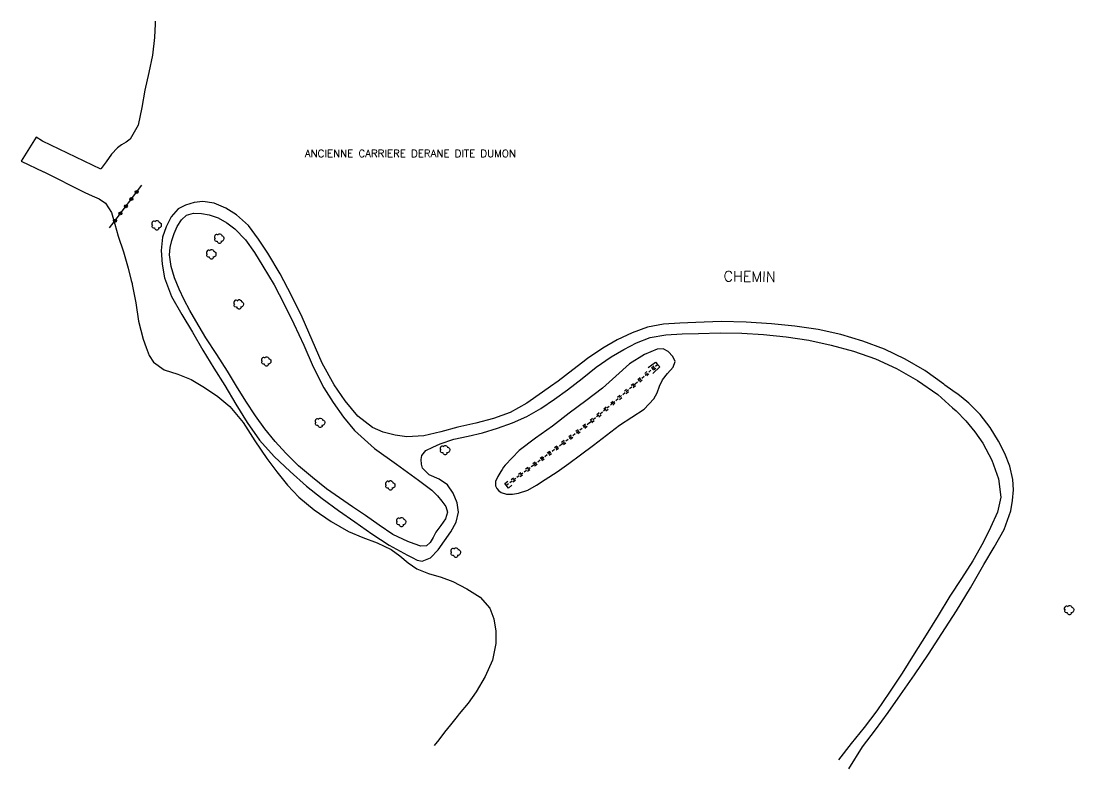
# Model space of a CAD drawing. Header units: millimetres. Extents: x 81006 to 82001, y 143028 to 144000.
# Drawn here: x 81530 to 81705.7, y 143027.8 to 143152.8 of the extents above; entities that cross this region are included whole.
import ezdxf
from ezdxf.enums import TextEntityAlignment as Align

# ---------------------------------------------------------------- set-up
doc = ezdxf.new("R2010")
doc.units = ezdxf.units.MM
doc.linetypes.add('DASHED', pattern=[0.75, 0.5, -0.25])
doc.layers.get('0').update_dxf_attribs({"linetype": 'CONTINUOUS'})
for name, color, linetype in [('W0071', 7, 'CONTINUOUS'), ('W0120', 7, 'CONTINUOUS'), ('W0211', 2, 'CONTINUOUS'), ('W0220', 5, 'DASHED'), ('W0300', 7, 'CONTINUOUS'), ('W0323', 7, 'CONTINUOUS'), ('W0511', 5, 'CONTINUOUS'), ('W0515', 5, 'CONTINUOUS'), ('W0984', 7, 'CONTINUOUS'), ('W0989', 7, 'CONTINUOUS')]:
    doc.layers.add(name, color=color, linetype=linetype)
doc.styles.get("Standard").update_dxf_attribs({"font": 'romans.shx', "width": 0.85})

# ---------------------------------------------------------------- blocks, each defined once
blk = doc.blocks.new('T300')
for p, q in [((-0.8, 0.51), (-0.86, 0.34)), ((-0.86, 0.34), (-0.86, 0.17)), ((-0.86, 0.17), (-0.74, 0.06)), ((-0.69, 0.63), (-0.8, 0.51)), ((-0.8, -0.06), (-0.74, 0.06)), ((-0.74, 0.06), (-0.69, 0.11)), ((-0.57, 0.69), (-0.69, 0.63)), ((-0.46, 0.69), (-0.57, 0.69)), ((-0.29, 0.63), (-0.46, 0.69)), ((-0.29, 0.63), (-0.17, 0.74)), ((-0.23, 0.57), (-0.29, 0.63)), ((-0.17, 0.74), (-0.06, 0.8)), ((-0.06, 0.8), (0.06, 0.8)), ((0.06, 0.8), (0.23, 0.74)), ((0.23, 0.74), (0.34, 0.63)), ((0.34, 0.63), (0.4, 0.51)), ((0.46, 0.46), (0.34, 0.46)), ((0.4, 0.51), (0.4, 0.46)), ((0.57, 0.4), (0.46, 0.46)), ((0.57, 0.4), (0.69, 0.29)), ((0.69, 0.29), (0.74, 0.17)), ((0.74, 0.06), (0.69, -0.17)), ((0.74, 0.17), (0.74, 0.06)), ((-0.8, -0.17), (-0.8, -0.06)), ((-0.8, -0.23), (-0.8, -0.17)), ((-0.74, -0.34), (-0.8, -0.23)), ((-0.69, -0.4), (-0.74, -0.34)), ((-0.51, -0.46), (-0.69, -0.4)), ((-0.4, -0.46), (-0.51, -0.46)), ((-0.4, -0.46), (-0.34, -0.46)), ((-0.34, -0.46), (-0.34, -0.4)), ((-0.34, -0.51), (-0.34, -0.46)), ((-0.29, -0.63), (-0.34, -0.51)), ((-0.17, -0.74), (-0.29, -0.63)), ((-0.06, -0.8), (-0.17, -0.74)), ((0.06, -0.8), (-0.06, -0.8)), ((0.17, -0.74), (0.06, -0.8)), ((0.23, -0.69), (0.17, -0.74)), ((0.29, -0.46), (0.23, -0.46)), ((0.29, -0.63), (0.23, -0.69)), ((0.46, -0.4), (0.29, -0.46)), ((0.34, -0.51), (0.29, -0.63)), ((0.34, -0.51), (0.34, -0.46)), ((0.57, -0.34), (0.46, -0.4)), ((0.63, -0.29), (0.57, -0.34)), ((0.69, -0.17), (0.63, -0.29))]:
    blk.add_line(p, q)
blk = doc.blocks.new('t323o')
at = {"color": 0, "linetype": 'Continuous'}
for radius in [0.25, 0.15]:
    blk.add_circle((0, 0), radius, dxfattribs=at)
blk = doc.blocks.new('t220o')
at = {"color": 0, "linetype": 'Continuous'}
for p, q in [((-0.25, 0.25), (0.25, 0.25)), ((-0.25, -0.25), (0.25, -0.25))]:
    blk.add_line(p, q, dxfattribs=at)

msp = doc.modelspace()

# ---------------------------------------------------------------- linework, layer by layer
at = {"layer": 'W0071'}
for points in [[(81684.15, 143091.94), (81683.98, 143092.1), (81680.85, 143094.35), (81677.55, 143096.29), (81674.11, 143097.94), (81670.5, 143099.28), (81666.82, 143100.37), (81663.01, 143101.2), (81659.12, 143101.76), (81655.22, 143102.16), (81651.03, 143102.44), (81646.82, 143102.54), (81642.63, 143102.42), (81639.91, 143102.3), (81637.2, 143102.09), (81634.56, 143101.6), (81631.99, 143100.68), (81629.49, 143099.47), (81627.09, 143098.11), (81624.54, 143096.39), (81623.76, 143095.78), (81622.1, 143094.48), (81619.62, 143092.61), (81618.36, 143091.69), (81617.03, 143090.73), (81614.4, 143088.91), (81611.63, 143087.38), (81608.81, 143086.34), (81605.86, 143085.57), (81602.89, 143084.89), (81600.06, 143084.14), (81597.21, 143083.46), (81594.39, 143083.3), (81592.41, 143083.57), (81590.44, 143084.09), (81588.62, 143084.86), (81586.16, 143086.77), (81584.08, 143089.3), (81582.23, 143091.99), (81580.21, 143095.6), (81578.58, 143099.46), (81576.88, 143103.29), (81575.09, 143106.92), (81573.24, 143110.52), (81571.15, 143113.96), (81569.59, 143116.31), (81567.91, 143118.57), (81565.92, 143120.4), (81564.16, 143121.47), (81562.23, 143122.31), (81560.29, 143122.62), (81558.87, 143122.45), (81557.44, 143122.02), (81556.21, 143121.36), (81555.04, 143120.07), (81554.17, 143118.39), (81553.59, 143116.65), (81553.33, 143114.44), (81553.51, 143112.12), (81553.94, 143109.87), (81555.1, 143106.72), (81556.81, 143103.72), (81558.6, 143100.76), (81560.34, 143097.76), (81562.15, 143094.79), (81563.98, 143091.85), (81565.83, 143088.75), (81567.71, 143085.67), (81569.79, 143082.76), (81572.22, 143080.03), (81574.87, 143077.49), (81577.64, 143075.07), (81580.24, 143072.98), (81582.94, 143071), (81585.68, 143069.09), (81588.53, 143067.09), (81591.42, 143065.17), (81594.45, 143063.52), (81595.27, 143063.11), (81596.1, 143062.71), (81596.9, 143062.52), (81598.3, 143063.09), (81599.57, 143064.44), (81600.66, 143065.92), (81601.72, 143067.42), (81602.6, 143069.05), (81602.98, 143070.7), (81602.74, 143072.27), (81602.09, 143073.86), (81601.18, 143075.25), (81599.76, 143076.2), (81598.08, 143076.94), (81597, 143078.03), (81596.83, 143078.72), (81596.76, 143079.48), (81596.85, 143080.15), (81597.56, 143080.99), (81598.73, 143081.59), (81599.94, 143082.11), (81602.21, 143082.9), (81604.61, 143083.38), (81606.99, 143083.94), (81609.51, 143084.73), (81612, 143085.61), (81614.4, 143086.67), (81616.74, 143088.03), (81618.99, 143089.57), (81621.21, 143091.16), (81623.62, 143093.02), (81625.99, 143094.95), (81628.48, 143096.68), (81630.57, 143097.9), (81632.73, 143099.01), (81634.97, 143099.86), (81637.61, 143100.34), (81640.34, 143100.49), (81643.08, 143100.56), (81646.69, 143100.65), (81650.31, 143100.6), (81653.91, 143100.38), (81657.71, 143099.99), (81661.48, 143099.43), (81665.2, 143098.63), (81668.92, 143097.59), (81672.58, 143096.31), (81676.08, 143094.73), (81679.62, 143092.71), (81682.98, 143090.35), (81685.47, 143088.16), (81686.04, 143087.66), (81687.66, 143085.96), (81689.18, 143084.15), (81690.49, 143082.23), (81692.01, 143079.37), (81693.14, 143076.3), (81693.5, 143073.24), (81692.94, 143070.69), (81691.81, 143068.14), (81690.56, 143065.66), (81688.85, 143062.59), (81686.93, 143059.63), (81685.01, 143056.66), (81683.04, 143053.44), (81681.07, 143050.22), (81679.07, 143047.02), (81677.03, 143043.81), (81674.96, 143040.62), (81672.8, 143037.51), (81670.71, 143034.76), (81668.55, 143032.07), (81666.4, 143029.35)], [(81668.15, 143027.81), (81670.44, 143031.5), (81672.58, 143034.37), (81674.7, 143037.25), (81676.78, 143040.17), (81679.13, 143043.56), (81681.44, 143046.99), (81683.69, 143050.45), (81686.1, 143054.24), (81688.44, 143058.07), (81690.67, 143061.96), (81692.41, 143064.88), (81694.09, 143067.82), (81695.2, 143070.92), (81695.48, 143072.65), (81695.62, 143074.42), (81695.54, 143076.15), (81695.04, 143078.37), (81694.17, 143080.53), (81693.12, 143082.59), (81691.72, 143084.87), (81690.06, 143087.01), (81688.2, 143088.93), (81686.9, 143089.99), (81686.39, 143090.36), (81685.53, 143090.96), (81684.15, 143091.94)]]:
    msp.add_lwpolyline(points, dxfattribs=at)
msp.add_lwpolyline([(81596.71, 143065.05), (81595.6, 143065.4), (81594.51, 143065.82), (81592.05, 143066.98), (81589.76, 143068.55), (81587.49, 143070.16), (81585.28, 143071.6), (81583.1, 143073.08), (81580.97, 143074.63), (81578.6, 143076.49), (81576.3, 143078.45), (81574.14, 143080.54), (81572.36, 143082.54), (81570.68, 143084.64), (81569.09, 143086.81), (81567.47, 143089.25), (81565.95, 143091.76), (81564.43, 143094.26), (81562.63, 143097.05), (81560.83, 143099.83), (81559.13, 143102.67), (81558.13, 143104.41), (81557.17, 143106.17), (81556.35, 143107.98), (81555.61, 143109.85), (81555, 143111.77), (81554.77, 143113.71), (81554.88, 143114.9), (81555.13, 143116.11), (81555.51, 143117.24), (81556.05, 143118.43), (81556.74, 143119.55), (81557.61, 143120.34), (81558.75, 143120.64), (81560.08, 143120.61), (81561.36, 143120.39), (81562.87, 143119.86), (81564.31, 143119.03), (81565.63, 143118.06), (81567.43, 143116.23), (81568.93, 143114.06), (81570.34, 143111.82), (81572.21, 143108.69), (81573.89, 143105.45), (81575.52, 143102.17), (81577.16, 143098.59), (81578.73, 143094.97), (81580.53, 143091.49), (81582.09, 143089), (81583.77, 143086.59), (81585.62, 143084.34), (81588.95, 143081.36), (81592.66, 143078.75), (81596.32, 143076.08), (81597.42, 143075.24), (81598.52, 143074.39), (81599.49, 143073.44), (81600.21, 143072.57), (81600.85, 143071.63), (81601.16, 143070.69), (81600.84, 143069.58), (81600.04, 143068.46), (81599.21, 143067.36), (81598.74, 143066.5), (81598.26, 143065.66), (81597.66, 143065.1)], close=True, dxfattribs=at)
at = {"layer": 'W0120'}
for points in [[(81634.67, 143094.85), (81635.85, 143095.79), (81636.23, 143095.38), (81636.62, 143094.98), (81635.44, 143093.9)], [(81611.9, 143075.23), (81611.33, 143074.73), (81610.93, 143075.21), (81610.71, 143075.47), (81611.22, 143075.88)]]:
    msp.add_lwpolyline(points, dxfattribs=at)
at = {"layer": 'W0211'}
msp.add_lwpolyline([(81611.01, 143073.71), (81612.01, 143073.72), (81612.99, 143073.86), (81614.54, 143074.37), (81616.01, 143075.24), (81617.44, 143076.17), (81619.46, 143077.46), (81621.41, 143078.86), (81623.35, 143080.28), (81625.53, 143081.91), (81627.69, 143083.57), (81629.85, 143085.24), (81631.92, 143086.59), (81633.99, 143087.94), (81635.62, 143089.63), (81636.13, 143090.66), (81636.54, 143091.77), (81637.02, 143092.84), (81637.88, 143093.9), (81638.83, 143094.92), (81639.18, 143095.89), (81638.77, 143096.72), (81637.99, 143097.52), (81637.14, 143098), (81636.15, 143097.95), (81635.08, 143097.51), (81634.03, 143097.02), (81631.53, 143095.46), (81629.28, 143093.45), (81627.02, 143091.44), (81624.24, 143089.32), (81621.44, 143087.22), (81618.67, 143085.08), (81615.87, 143083.06), (81613.09, 143081.01), (81610.76, 143078.56), (81610.51, 143078.21), (81610.26, 143077.86), (81610.04, 143077.49), (81609.57, 143076.69), (81609.18, 143075.85), (81609.16, 143075.08), (81609.39, 143074.67), (81609.75, 143074.29), (81610.14, 143073.98)], close=True, dxfattribs=at)
at = {"layer": 'W0220'}
msp.add_lwpolyline([(81610.93, 143075.21), (81615.61, 143078.68), (81620.29, 143082.15), (81624.9, 143085.71), (81628.71, 143088.89), (81632.47, 143092.14), (81636.23, 143095.38)], dxfattribs=at)
at = {"layer": 'W0323'}
msp.add_lwpolyline([(81544.76, 143118.21), (81545.52, 143119.23), (81550.12, 143125.34)], dxfattribs=at)
at = {"layer": 'W0511'}
msp.add_lwpolyline([(81543.27, 143128.02), (81533.56, 143132.71), (81533.55, 143132.7), (81532.5, 143133.34), (81529.97, 143129.34), (81529.97, 143129.33), (81533.74, 143127.57), (81533.76, 143127.57), (81540.62, 143124.1)], dxfattribs=at)
at = {"layer": 'W0515'}
for points in [[(81552.36, 143152.75), (81552.37, 143152.3), (81552.25, 143150.03), (81551.92, 143147.07), (81551.32, 143144.13), (81550.61, 143141.22), (81550.12, 143138.29), (81549.54, 143135.38), (81548.17, 143133.04), (81547.49, 143132.53), (81546.75, 143132.08), (81546.05, 143131.58), (81545.04, 143130.49), (81544.15, 143129.26), (81543.34, 143128.12), (81543.27, 143128.02)], [(81540.62, 143124.1), (81541.82, 143123.57), (81543.02, 143123.03), (81544.05, 143122.34), (81545.06, 143120.76), (81545.52, 143119.23), (81545.64, 143118.81), (81546.19, 143116.84), (81547.05, 143114.17), (81547.83, 143111.48), (81548.37, 143109.4), (81548.5, 143108.89), (81548.53, 143108.76), (81549.11, 143105.69), (81549.59, 143102.59), (81550.37, 143099.59), (81550.84, 143098.23), (81551.38, 143096.9), (81552.09, 143095.74), (81553.88, 143094.51), (81556.14, 143093.76), (81558.34, 143092.89), (81560.61, 143091.55), (81562.8, 143090.05), (81564.81, 143088.37), (81567.07, 143085.66), (81568.99, 143082.63), (81571, 143079.66), (81572.69, 143077.43), (81574.43, 143075.24), (81576.32, 143073.22), (81578.9, 143071.07), (81581.71, 143069.17), (81584.64, 143067.49), (81587, 143066.47), (81589.43, 143065.58), (81591.74, 143064.48), (81593.19, 143063.41), (81594.59, 143062.25), (81596.06, 143061.23), (81598.01, 143060.44), (81600.07, 143059.85), (81602.04, 143059.1), (81604.38, 143057.91), (81606.59, 143056.49), (81608.2, 143054.69), (81608.9, 143052.87), (81609.21, 143050.81), (81609.24, 143048.79), (81608.65, 143045.99), (81607.43, 143043.27), (81605.95, 143040.7), (81604.62, 143038.8), (81603.12, 143037.01), (81602.74, 143036.55), (81601.63, 143035.2), (81600.65, 143033.94), (81599.68, 143032.68), (81598.95, 143031.72)]]:
    msp.add_lwpolyline(points, dxfattribs=at)

# ---------------------------------------------------------------- block references
at = {"layer": 'W0220'}
for p, rotation in [((81635.57, 143094.81), 40.81270337819941), ((81634.43, 143093.83), 40.81270337819941), ((81632.16, 143091.87), 40.82143103108298), ((81633.3, 143092.85), 40.81270337819941), ((81629.89, 143089.9), 40.82143103108298), ((81631.03, 143090.88), 40.82143103108298), ((81627.6, 143087.96), 39.73760460029442), ((81628.76, 143088.92), 40.82143103108298), ((81625.3, 143086.05), 39.73760460029442), ((81626.45, 143087.01), 39.73760460029442), ((81624.12, 143085.11), 37.77490680261109), ((81621.75, 143083.28), 37.77490680261109), ((81622.94, 143084.19), 37.77490680261109), ((81619.36, 143081.46), 36.51598175199732), ((81620.56, 143082.36), 37.77490680261109), ((81616.95, 143079.67), 36.51598175199732), ((81618.16, 143080.57), 36.51598175199732), ((81614.54, 143077.89), 36.52183242708693), ((81615.75, 143078.78), 36.51598175199732), ((81612.13, 143076.1), 36.52183242708693), ((81613.34, 143077), 36.52183242708693)]:
    msp.add_blockref('t220o', p, dxfattribs=dict(at, rotation=rotation))
at = {"layer": 'W0300'}
for p in [(81552.64, 143118.62), (81563.1, 143116.39), (81561.77, 143113.77), (81566.36, 143105.41), (81570.95, 143095.88), (81579.92, 143085.63), (81600.78, 143081.06), (81591.65, 143075.17), (81593.48, 143069.03), (81602.56, 143063.94), (81704.98, 143054.34)]:
    msp.add_blockref('T300', p, dxfattribs=at)
at = {"layer": 'W0323', "rotation": 53.01923546630945}
for p in [(81548.37, 143123.01), (81549.27, 143124.21), (81547.46, 143121.81), (81545.66, 143119.41), (81546.56, 143120.61)]:
    msp.add_blockref('t323o', p, dxfattribs=at)

# ---------------------------------------------------------------- texts
at = {"layer": 'W0984'}
msp.add_text('ANCIENNE CARRIERE DERANE DITE DUMON', height=1.25, dxfattribs=at).set_placement((81594.96, 143130.64), align=Align.MIDDLE_CENTER)
at = {"layer": 'W0989'}
msp.add_text('CHEMIN', height=1.75, rotation=359.2793, dxfattribs=at).set_placement((81651.59, 143110.07), align=Align.MIDDLE_CENTER)

doc.saveas('drawing.dxf')
